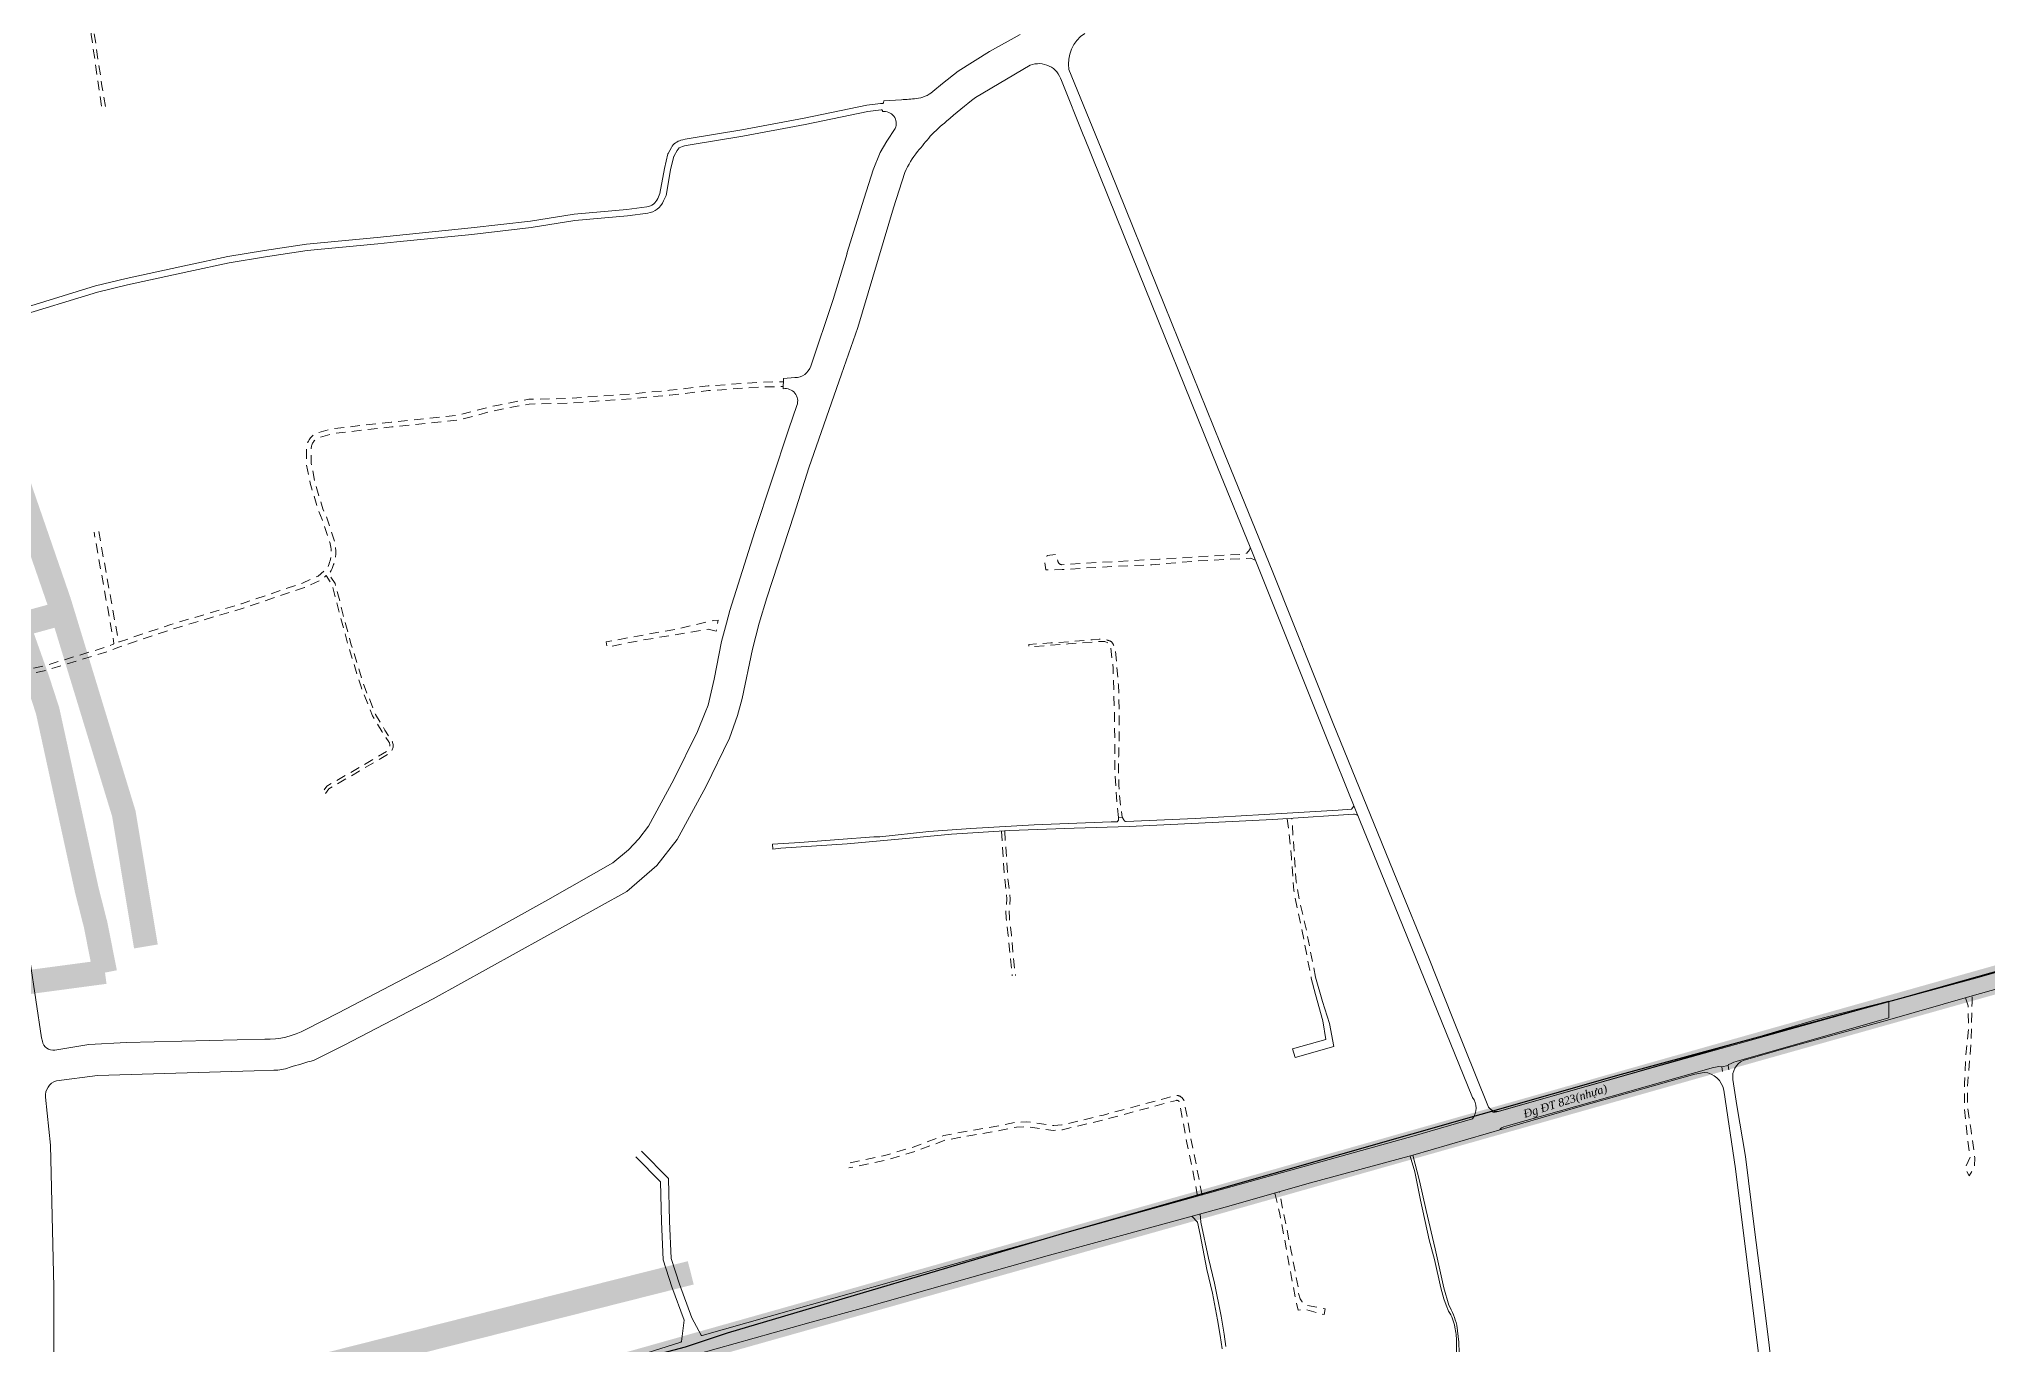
# Model space of a CAD drawing. Header units: metres. Extents: x 556238 to 587446, y 1177111 to 1219372.
# Drawn here: x 570583 to 571800, y 1205108 to 1205923 of the extents above; entities that cross this region are included whole.
import ezdxf

# ---------------------------------------------------------------- set-up
doc = ezdxf.new("R2010")
doc.units = ezdxf.units.M
doc.header["$MEASUREMENT"] = 0
for name, pattern in [('ACAD_ISO03W100', [30, 12, -18]), ('DASHED2', [0.375, 0.25, -0.125]), ('Xr_Nen GT$0$MON', [10, 6, -4])]:
    doc.linetypes.add(name, pattern=pattern)
doc.layers.add('_div_Tuy__n__ng_c__p_n___c_DT82', color=7, linetype='Continuous')
doc.layers.add('DUONG GIAO THONG', color=7, linetype='Continuous')
for name, color, linetype, lineweight in [('Pipe Existing_DTDH', 4, 'ACAD_ISO03W100', 40), ('Xr_Nen GT$0$DUONG BT-NEN BT', 38, 'Continuous', 0), ('Xr_Nen GT$0$DUONG NHUA', 38, 'Continuous', 0), ('Xr_Nen GT$0$DUONG_DA', 38, 'Xr_Nen GT$0$MON', 0)]:
    doc.layers.add(name, color=color, linetype=linetype, lineweight=lineweight)
doc.styles.add('Xr_Nen GT$0$ROMANC', font='romanc.shx')

# ---------------------------------------------------------------- blocks, each defined once
blk = doc.blocks.new('GT CHINH')
at = {"layer": 'DUONG GIAO THONG', "color": 9, "ltscale": 5, "const_width": 17.5}
blk.add_lwpolyline([(6608.2, 6191.4), (6259.9, 6093.3), (5925.3, 5998.5), (5494.8, 5877.1), (5162.8, 5783.9), (4817.4, 5684.6), (4697.6, 5650.3), (4679.7, 5642.6), (4663.4, 5627.5), (4580.3, 5529), (4482.3, 5410), (4343.3, 5242.3), (4218, 5088.2), (4049.3, 4884.5), (3949.7, 4767.1), (3692.2, 4455.7), (3428, 4134.2), (2955.9, 3559.6)], dxfattribs=at)
blk = doc.blocks.new('DTDH_EXISTING_PIPE')
at = {"layer": 'Pipe Existing_DTDH', "color": 3, "linetype": 'DASHED2', "ltscale": 200, "const_width": 15, "elevation": 0.8, "flags": 128}
for points in [[(-7143.9, 5323.8), (-7149.8, 5353.6), (-7155.3, 5375.2), (-7179.8, 5487.3), (-7186.1, 5506.7), (-7209.1, 5571.6), (-7299.9, 5813), (-7328.6, 5900.4), (-7354.7, 5973.8), (-7437.5, 6199.6), (-7564, 6562.5), (-7681.8, 6873.6)], [(-7118.4, 5340.1), (-7132.2, 5423.1), (-7172.6, 5555.4), (-7328.3, 6006.4), (-7489.2, 6471.2), (-7632.7, 6875.8)], [(-7198.6, 5540.6), (-7169.7, 5548.5)], [(-7368.5, 5359.2), (-7367.2, 5331.8), (-7366.3, 5325.7), (-7288.8, 5319.3), (-7225.8, 5314.8), (-7202.4, 5316.4), (-7144, 5324.2)], [(-7113.5, 5058.5), (-7101.2, 5054.6), (-6778, 5136.3)]]:
    blk.add_lwpolyline(points, dxfattribs=at)

msp = doc.modelspace()

# ---------------------------------------------------------------- linework, layer by layer
at = {"layer": 'Xr_Nen GT$0$DUONG BT-NEN BT', "flags": 128}
for points in [[(571404.20848, 1205443.43039), (571402.74583, 1205441.65267), (571394.40482, 1205440.90203), (571362.43373, 1205439.08056), (571304.95773, 1205435.79978), (571261.91278, 1205433.85048, -0.3241464204), (571260.41073, 1205434.83815), (571259.42239, 1205436.53676), (571257.1296, 1205436.29973), (571257.1296, 1205434.71964), (571256.22037, 1205433.73196), (571252.48312, 1205433.69916), (571204.51133, 1205431.72686), (571164.91178, 1205429.5878), (571138.66977, 1205427.72196), (571107.96919, 1205424.35997), (571104.29285, 1205424.32041), (571082.33546, 1205422.69835), (571058.08074, 1205420.88091), (571040.89531, 1205419.80816), (571041.13232, 1205416.64782), (571046.19251, 1205417.24039), (571087.49445, 1205419.968), (571128.72124, 1205423.64277), (571152.66682, 1205425.97736), (571189.13195, 1205428.19473), (571229.44343, 1205429.7388), (571263.707, 1205430.84499), (571307.17141, 1205432.78223), (571353.48111, 1205435.08033), (571391.44284, 1205437.57059), (571403.82115, 1205438.5187, -0.2011462413), (571406.59945, 1205437.59631, -382.1975038685)], [(571439.27096, 1205224.95312), (571442.17536, 1205215.08488), (571445.87776, 1205197.39256), (571451.21527, 1205172.61493), (571454.48457, 1205160.31946), (571458.51581, 1205142.73457), (571460.2585, 1205135.69621), (571461.78329, 1205131.81433), (571463.34778, 1205128.06012, -0.0933918316), (571467.28143, 1205118.17483, -0.0549030894), (571468.25128, 1205109.0233, 0.0230369042), (571468.3222, 1205102.25992), (571469.88335, 1205102.15105), (571469.62907, 1205108.64509), (571468.46343, 1205119.40163, 0.0593085951), (571463.49507, 1205131.9092), (571460.26244, 1205142.59194), (571454.88584, 1205166.93298), (571449.25435, 1205191.05677), (571445.18492, 1205209.55456), (571440.94, 1205225.493)]]:
    msp.add_lwpolyline(points, format="xyb", dxfattribs=at)
for points in [[(571377.56611, 1205336.11983), (571380.23168, 1205325.8626), (571384.72966, 1205309.41525), (571386.55623, 1205297.66823), (571365.72819, 1205291.99642), (571367.50332, 1205286.56843), (571391.69227, 1205293.40659), (571388.93972, 1205307.82342), (571384.65147, 1205321.57725), (571380.19107, 1205336.63522)], [(571303.09319, 1205187.24291), (571306.35492, 1205183.68698), (571308.06004, 1205175.98287), (571312.2119, 1205154.09495), (571315.91763, 1205139.43867), (571318.9572, 1205122.78421), (571320.58806, 1205112.93172), (571321.96252, 1205104.49096)], [(571324.15166, 1205106.07732), (571323.03572, 1205113.81471), (571321.24483, 1205125.03502), (571317.0566, 1205145.62041), (571313.26419, 1205161.11755), (571308.56345, 1205183.57924), (571308.02821, 1205188.81351)]]:
    msp.add_lwpolyline(points, dxfattribs=at)
at = {"layer": 'Xr_Nen GT$0$DUONG NHUA', "flags": 128}
for points in [[(571195.63845, 1205925.39991), (571176.51469, 1205914.7639), (571156.8407, 1205902.39924), (571147.07416, 1205894.74278), (571141.05185, 1205889.71839, -0.1488464436), (571130.80554, 1205885.38893, -0.0114035817), (571121.50536, 1205884.62971), (571110.47732, 1205883.96431), (571110.32128, 1205882.7668, -0.3597124325), (571109.85546, 1205882.3323), (571108.44897, 1205882.24779), (571099.8101, 1205881.20455), (571060.65165, 1205873.20443), (571021.78535, 1205865.89543), (570988.824, 1205860.43725, 0.0182151329), (570983.74915, 1205859.36659, 0.2076704293), (570977.77704, 1205854.78999), (570975.68593, 1205851.02873, 0.066972234), (570975.63726, 1205850.90458), (570973.38138, 1205841.68294), (570970.61609, 1205826.03366), (570969.24634, 1205823.04751, -0.2665507031), (570962.43609, 1205817.78813), (570949.93111, 1205816.06902), (570917.01786, 1205813.25741), (570889.7014, 1205808.9026), (570852.65837, 1205804.55444), (570805.92636, 1205799.82001), (570793.90961, 1205798.6145), (570749.80042, 1205794.36606), (570723.56566, 1205790.41628), (570700.67857, 1205786.79961), (570675.35228, 1205781.37628), (570637.04388, 1205772.95385), (570618.07729, 1205768.35451), (570566.169, 1205752.41364)], [(572046.7431, 1205408.65547), (571933.24526, 1205376.7961), (571801.80798, 1205339.29906), (571708.23576, 1205312.95923), (571591.07756, 1205280.28852), (571494.91859, 1205252.97925, -0.3950034481), (571487.873, 1205256.60855), (571466.04507, 1205310.91437), (571450.70916, 1205349.25924), (571430.94123, 1205397.43919), (571391.30807, 1205495.1855), (571353.41619, 1205589.66213), (571320.7481, 1205669.70667), (571285.88582, 1205756.35137), (571251.85895, 1205840.53599), (571226.1593, 1205903.44512, -0.3035158532), (571236.09024, 1205926.03578, -0.179190221)], [(570591.879, 1205042.638), (570591.922, 1205143.184), (570589.895, 1205231.859), (570586.75468, 1205261.77714, -0.3615520465), (570593.50839, 1205271.87979), (570619.238, 1205275.179), (570717.14182, 1205278.23846), (570729.441, 1205278.507, 0.0752235115), (570738.98653, 1205280.16517, -0.017249205), (570754.66466, 1205284.80387), (570773.2818, 1205294.13166), (570828.91517, 1205323.08098), (570949.901, 1205390.171), (570968.739, 1205406.444), (570981.47246, 1205422.55594), (570999.24749, 1205455.60713), (571014.141, 1205485.946), (571019.14627, 1205500.04137), (571021.94438, 1205510.66869), (571028.47329, 1205541.49434), (571032.503, 1205557.836), (571037.3843, 1205573.52223), (571054.46819, 1205625.73629), (571063.68, 1205654.799), (571083.98253, 1205713.30526), (571094.17, 1205742.493), (571116.50505, 1205817.19549), (571123.64046, 1205839.29658, -0.0577403368), (571131.58392, 1205852.31516, 0.0028273894), (571139.53873, 1205861.83753, -0.0341112635), (571149.64748, 1205871.19485, -0.0172836085), (571167.665, 1205885.94), (571201.957, 1205906.147, -0.4431267249), (571221.432, 1205896.63), (571235.42312, 1205861.78628)], [(570567.27498, 1205748.56892), (570619.13671, 1205764.49549), (570637.94477, 1205769.05638), (570676.20053, 1205777.46724), (570701.41006, 1205782.86557), (570724.1756, 1205786.46303), (570750.29027, 1205790.39473), (570794.301, 1205794.63368), (570806.32564, 1205795.83999), (570853.09314, 1205800.57802), (570890.24966, 1205804.93949), (570917.5036, 1205809.28434), (570950.37402, 1205812.09229), (570962.98086, 1205813.8254, 0.2647956453), (570972.91068, 1205821.4421), (570974.46577, 1205824.83233), (570977.29772, 1205840.85881), (570979.3948, 1205849.43132, -0.066972234), (570979.44348, 1205849.55546), (570981.27307, 1205852.84634, -0.2076704293), (570984.71685, 1205855.48541, -0.0181609082), (570989.49228, 1205856.49344), (571022.4818, 1205861.95628), (571061.42166, 1205869.27912), (571100.45127, 1205877.25292), (571108.7941, 1205878.26041, -0.0150419134), (571108.82405, 1205878.26311), (571109.13762, 1205878.28195, -0.4708992522), (571109.66342, 1205877.71825), (571109.60166, 1205877.24428, -0.5879894752), (571117.6135, 1205866.66734), (571112.4568, 1205858.85625), (571108.24622, 1205851.72794), (571103.74039, 1205840.8904), (571098.18108, 1205823.16083), (571087.3577, 1205788.51824), (571087.498, 1205788.688), (571078.7453, 1205759.89381), (571064.81179, 1205718.30532, -0.3172161499), (571054.98151, 1205711.09015), (571047.84533, 1205710.61238), (571047.6608, 1205704.14252, -0.582065811), (571056.159, 1205693.788), (571051.04604, 1205679.20645), (571029.836, 1205615.069), (571014.32507, 1205565.71288), (571012.25165, 1205557.71242), (571009.14488, 1205546.32589), (571004.52162, 1205522.72758), (571000.75726, 1205506.63632), (570998.971, 1205502.047), (570994.15453, 1205490.02734), (570979.36884, 1205460.10163), (570963.501, 1205430.9), (570957.50066, 1205423.03718), (570951.00193, 1205416.166), (570941.28237, 1205408.13427), (570900.59573, 1205385.07801), (570834.387, 1205348.228), (570769.86301, 1205314.45681), (570749.42407, 1205303.91636, -0.1235671774), (570723.69758, 1205297.88605), (570637.28838, 1205295.81688), (570613.848, 1205294.703), (570592.6193, 1205291.133, -0.4180344852), (570584.814, 1205296.768), (570584.23169, 1205298.70086), (570577.129, 1205346.194)], [(571235.38903, 1205861.87054), (571265.476, 1205787.497), (571318.90954, 1205655.27805), (571341.138, 1205600.552), (571385.886, 1205489.221), (571405.557, 1205440.154), (571434.512, 1205369.112), (571478.235, 1205261.582, -0.3405534147), (571478.263, 1205248.31), (571441.72434, 1205237.60551), (571396.206, 1205224.928), (571307.884, 1205200.234), (571168.197, 1205161.462), (571038.931, 1205124.805), (570997.00304, 1205112.91428, -0.351154948), (570996.42696, 1205113.15721), (570990.54045, 1205124.02713), (570982.79845, 1205145.02636), (570977.58586, 1205160.96633), (570976.60875, 1205184.21521), (570975.97222, 1205210.98055), (570959.07561, 1205228.06687)], [(571667.3344, 1205074.351), (571663.18085, 1205110.41474), (571659.26887, 1205141.84672), (571654.5718, 1205177.36841), (571648.795, 1205224.71), (571643.49344, 1205256.49215), (571640.975, 1205272.793, -0.332267781), (571647.274, 1205284.651), (571675.50729, 1205292.68792), (571737.445, 1205309.763), (571789.04874, 1205324.54903), (571847.594, 1205340.996)], [(571544.142, 1205255.588), (571617.24692, 1205276.0164), (571622.979, 1205277.221, -0.3345109475), (571635.26687, 1205266.1344), (571642.664, 1205217.04), (571664.353, 1205041.399)], [(570955.52039, 1205224.55113), (570971.02085, 1205208.87665), (570971.61125, 1205184.05079), (570972.61923, 1205160.06754), (570978.07498, 1205143.38395), (570985.78693, 1205122.46625), (570984.01189, 1205109.2309, -0.2889449862), (570983.66997, 1205108.82156), (570958.07, 1205100.555)]]:
    msp.add_lwpolyline(points, format="xyb", dxfattribs=at)
at = {"layer": 'Xr_Nen GT$0$DUONG NHUA'}
for points in [[(571490.52189, 1205252.63795), (571491.26083, 1205252.2762), (571492.43985, 1205252.39126), (571494.41719, 1205252.71129), (571558.3541, 1205271.00583), (571655.69543, 1205298.97747), (571691.86202, 1205309.77646), (571738.40396, 1205321.66352), (571738.42626, 1205311.2878), (571642.9811, 1205283.95734), (571641.57827, 1205283.49592), (571639.47859, 1205282.62531), (571638.23849, 1205282.06651), (571637.93111, 1205281.4834)], [(571634.01887, 1205280.62729), (571632.07476, 1205280.80906), (571631.14973, 1205280.71237), (571630.05949, 1205280.51712), (571628.86701, 1205280.21414), (571500.78044, 1205244.10047), (571497.74794, 1205243.22218), (571496.43569, 1205242.59757), (571495.36931, 1205241.53645), (571495.34921, 1205241.53072)], [(571634.4949, 1205277.78694), (571634.01887, 1205280.62729), (571637.93111, 1205281.4834), (571638.36389, 1205278.9007)]]:
    msp.add_lwpolyline(points, dxfattribs=at)
at = {"layer": 'Xr_Nen GT$0$DUONG NHUA', "flags": 128}
msp.add_lwpolyline([(570958.312, 1205091.211), (571065.01645, 1205121.21579), (571098.52, 1205130.35), (571214.05765, 1205162.98496), (571245.231, 1205171.656), (571325.94507, 1205193.63687), (571374.862, 1205207.603), (571440.94, 1205225.493), (571544.142, 1205255.588)], dxfattribs=at)
at = {"layer": 'Xr_Nen GT$0$DUONG_DA', "flags": 128}
for points in [[(570638.9625, 1205982.95757), (570630.91915, 1205983.08038), (570626.43188, 1205982.15898), (570618.68236, 1205981.39724), (570612.43238, 1205982.09832), (570608.72946, 1205982.86833), (570604.75292, 1205982.86833), (570602.64229, 1205981.24965), (570601.67569, 1205976.53341), (570601.29954, 1205966.9534), (570599.70242, 1205962.29802), (570595.21427, 1205956.66165, 0.6213843313), (570595.59577, 1205955.85028), (570607.39501, 1205955.62268, -0.2241310199), (570612.73969, 1205952.51978), (570614.67446, 1205943.43342), (570618.44276, 1205917.40576), (570622.00957, 1205893.26337), (570624.30022, 1205879.88546), (570621.9587, 1205879.52934), (570619.15577, 1205898.58722), (570615.28295, 1205925.32953), (570612.43242, 1205946.28657), (570610.80114, 1205951.19376), (570607.64536, 1205953.78807), (570600.06091, 1205953.73716), (570592.64964, 1205953.72846, -0.0115149301), (570592.62662, 1205953.72897), (570575.51292, 1205954.49762), (570552.08248, 1205955.49131), (570537.89906, 1205955.21116, 0.2735972137), (570537.46608, 1205954.94339), (570535.911, 1205951.97667), (570536.06756, 1205949.05629), (570538.27415, 1205939.80733), (570539.08576, 1205935.62736, -0.2350176982), (570536.08596, 1205924.78317), (570529.36107, 1205922.08194), (570509.79015, 1205916.41475), (570481.44355, 1205906.14793), (570474.03882, 1205903.61415), (570456.17696, 1205900.49372), (570432.40042, 1205897.11293), (570414.42506, 1205898.85937), (570386.41086, 1205899.72291), (570379.48613, 1205898.55938)], [(570620.01162, 1205615.03076), (570622.41215, 1205601.40759), (570627.79294, 1205571.86966), (570631.72939, 1205549.87878), (570632.21503, 1205546.50354, 0.4683793532), (570632.86922, 1205546.1008), (570665.10691, 1205556.93577), (570709.23386, 1205569.92701), (570747.4009, 1205582.82586), (570757.02804, 1205587.16442), (570762.66756, 1205591.84886, 0.1875573672), (570764.38743, 1205608.24087), (570759.68388, 1205622.47262), (570757.08319, 1205628.15751), (570752.12754, 1205645.2303), (570749.69144, 1205657.41645), (570749.75709, 1205666.60382, -0.3268604055), (570757.28996, 1205676.74296), (570766.20864, 1205679.23319), (570802.77513, 1205683.33639), (570844.55604, 1205687.64966), (570864.17662, 1205692.79248), (570882.70599, 1205696.62152), (570888.7058, 1205697.55301), (570912.46518, 1205698.07055), (570953.00295, 1205700.97413), (570976.53908, 1205703.16503), (571000.76912, 1205705.95173), (571033.31673, 1205708.2149), (571047.58429, 1205708.53562)], [(570761.68902, 1205451.28216), (570763.84388, 1205454.38655), (570782.67511, 1205465.2856), (570801.52589, 1205476.35396, 0.3918485029), (570802.84945, 1205484.7905), (570798.71313, 1205490.95083), (570792.92884, 1205500.777), (570785.74757, 1205518.68782), (570777.5898, 1205544.92425), (570773.03326, 1205561.76044), (570770.64719, 1205571.33662), (570767.63258, 1205582.52521), (570763.64261, 1205588.75882), (570764.58444, 1205589.54114, 0.2053095129), (570767.07941, 1205609.65577), (570762.48059, 1205623.57064), (570759.90289, 1205629.20528), (570755.04427, 1205645.94378), (570752.69356, 1205657.70276), (570752.75702, 1205666.58238, -0.325488409), (570758.14008, 1205673.86558), (570766.78299, 1205676.27882), (570803.09644, 1205680.35362), (570845.09355, 1205684.6892), (570864.86097, 1205689.87051), (570883.24001, 1205693.66848), (570888.96974, 1205694.55804), (570912.60509, 1205695.07288), (570953.24917, 1205697.98408), (570976.84954, 1205700.18096), (571001.04469, 1205702.96365), (571033.45456, 1205705.21724), (571047.65171, 1205705.53638)], [(570520.21764, 1205519.15243), (570551.56656, 1205523.77492), (570585.1555, 1205530.89075), (570626.39058, 1205543.42737), (570629.0863, 1205544.5946, 0.3383605917), (570629.38253, 1205545.12465), (570628.76728, 1205549.40071), (570624.84068, 1205571.33653), (570619.45917, 1205600.87846), (570617.05713, 1205614.51016)], [(571342.53077, 1205597.03224), (571339.84769, 1205598.38769), (571306.22591, 1205596.55875), (571278.00305, 1205594.25913), (571244.31849, 1205592.67753), (571221.87668, 1205591.23868), (571211.70117, 1205590.96165), (571211.00242, 1205595.5948), (571212.56095, 1205600.05693), (571218.44299, 1205600.62229), (571219.14993, 1205596.65768, 0.2980069291), (571221.41813, 1205594.25065), (571234.52784, 1205595.17078), (571282.6923, 1205597.72339), (571336.02095, 1205600.91063, 0.2388856472), (571339.37003, 1205604.85544, -1.2460286867)], [(570523.20151, 1205511.13064), (570552.22144, 1205520.84708), (570585.90409, 1205527.98276), (570627.42625, 1205540.60666), (570632.58491, 1205542.84033), (570666.00874, 1205554.07396), (570710.13809, 1205567.06592), (570748.50005, 1205580.03063), (570758.63178, 1205584.59659), (570762.09228, 1205587.47104), (570765.78173, 1205581.70693), (570768.71111, 1205570.83464), (570771.09746, 1205561.25738), (570775.66896, 1205544.3659), (570783.86148, 1205518.0177), (570791.12868, 1205499.89254), (570797.01966, 1205489.88516), (570801.18902, 1205483.67561, -0.3834937229), (570800.38322, 1205478.00231), (570781.66784, 1205467.01345), (570762.45553, 1205455.89384), (570760.04604, 1205452.42261)], [(571257.1296, 1205436.29973), (571256.43194, 1205442.48607), (571255.8724, 1205449.21531), (571254.87887, 1205464.74017), (571254.81063, 1205481.95829), (571254.46398, 1205504.40602), (571253.77343, 1205529.54064), (571252.11117, 1205543.54044), (571250.68365, 1205545.26338), (571248.50825, 1205546.29517), (571245.02543, 1205546.32343), (571225.75255, 1205544.82381), (571201.08893, 1205542.9468), (571201.03434, 1205544.52417), (571214.91104, 1205545.44853), (571227.5076, 1205546.26407), (571240.55181, 1205547.37925), (571244.98449, 1205547.67889, -0.1064720826), (571251.52433, 1205546.72625, -0.2237158309), (571253.8362, 1205544.36021), (571255.00442, 1205542.13127), (571256.12078, 1205530.50882), (571257.04608, 1205519.18319), (571257.61654, 1205503.09721), (571257.51344, 1205485.13491), (571257.20985, 1205474.97182), (571257.04608, 1205470.34998), (571257.26171, 1205456.49011), (571258.29618, 1205444.04789), (571259.42239, 1205436.53676)], [(571309.35974, 1205200.5027), (571303.94289, 1205228.33541), (571302.75087, 1205233.80405), (571298.25979, 1205258.6439, 0.2303155894), (571295.59824, 1205262.28199, 0.189424379), (571292.46876, 1205262.6341), (571286.91309, 1205261.19932), (571247.76101, 1205250.59172), (571221.63497, 1205244.37208), (571216.67323, 1205243.9589), (571199.59744, 1205246.38778), (571192.95288, 1205246.06293), (571183.19157, 1205243.98624), (571164.36155, 1205240.80852), (571148.07512, 1205237.77854), (571128.84151, 1205230.5788), (571111.12973, 1205225.35835), (571088.05304, 1205220.48463)], [(571306.40826, 1205199.9653), (571303.12081, 1205218.02052), (571299.80828, 1205233.21753), (571295.30765, 1205258.11015, 0.2303155894), (571294.19576, 1205259.63001, 0.1914619499), (571293.23697, 1205259.73407), (571287.68045, 1205258.29907), (571248.50083, 1205247.684), (571222.10952, 1205241.40121), (571216.58537, 1205240.9412), (571199.4582, 1205243.37739), (571193.34076, 1205243.07831), (571183.75357, 1205241.03866), (571164.88555, 1205237.85453), (571148.88144, 1205234.87708), (571129.79267, 1205227.73155), (571111.8649, 1205222.44744), (571088.67296, 1205217.54937)], [(571354.84133, 1205201.8466), (571357.79755, 1205188.81158), (571361.8991, 1205167.58521), (571365.07779, 1205149.19934), (571369.25208, 1205128.81962), (571373.16906, 1205129.29979), (571385.4913, 1205125.97269), (571386.11958, 1205129.62848), (571374.70142, 1205131.69629, -0.3079156788), (571369.67245, 1205141.49668), (571365.05021, 1205165.49649), (571359.42781, 1205193.37769), (571357.57752, 1205202.68086)]]:
    msp.add_lwpolyline(points, format="xyb", dxfattribs=at)
msp.add_lwpolyline([(571005.69432, 1205552.8501), (571000.78113, 1205554.02849), (570958.52721, 1205546.95845), (570937.60059, 1205542.82941), (570937.0111, 1205546.03719), (570958.95667, 1205550.09596), (570982.64555, 1205554.37632), (571004.0671, 1205559.41714), (571007.0806, 1205559.54803)], close=True, dxfattribs=at)
for points in [[(571362.43919, 1205435.66583), (571363.63998, 1205426.3522), (571365.11143, 1205411.25291), (571366.62045, 1205390.70916), (571369.0869, 1205378.14595), (571371.39605, 1205367.86057), (571375.41547, 1205346.84486), (571377.56611, 1205336.11983)], [(571380.19107, 1205336.63522), (571374.49866, 1205365.89583), (571370.081, 1205385.01933), (571368.16918, 1205396.12595), (571366.53771, 1205418.29529), (571365.4312, 1205435.86424)], [(571184.01252, 1205427.88193), (571185.753, 1205400.6074), (571187.39167, 1205385.531), (571186.74784, 1205377.98577), (571186.92954, 1205373.44464), (571188.22597, 1205362.72674), (571189.52155, 1205348.17923), (571190.7579, 1205337.4726)], [(571186.01273, 1205427.99997), (571187.74621, 1205400.77824), (571189.40092, 1205385.55426), (571188.75125, 1205377.94055), (571188.92473, 1205373.60497), (571190.21529, 1205362.93558), (571191.51135, 1205348.38268), (571192.7447, 1205337.70202)], [(571786.26127, 1205323.75281), (571787.88879, 1205318.7181), (571788.11944, 1205304.36559), (571786.38583, 1205288.13791), (571785.68966, 1205270.11707), (571785.57419, 1205254.32356), (571787.41993, 1205236.47286), (571789.20809, 1205224.5413), (571786.09154, 1205217.53204), (571788.45646, 1205212.69014), (571791.91731, 1205218.1661), (571792.09036, 1205223.93007), (571789.7303, 1205240.8616), (571787.59632, 1205255.98534), (571787.48115, 1205268.37794), (571789.90699, 1205298.51237), (571790.37191, 1205321.04064), (571790.5191, 1205324.96209)]]:
    msp.add_lwpolyline(points, dxfattribs=at)

# ---------------------------------------------------------------- texts
at = {"layer": 'Xr_Nen GT$0$DUONG NHUA', "insert": (571509.44948, 1205253.55099), "char_height": 5, "width": 82.6404811, "attachment_point": 1, "rotation": 17.45757596, "style": 'Xr_Nen GT$0$ROMANC'}
msp.add_mtext('{\\fTimes New Roman|b0|i1|c0|p18;Đg ĐT 823(nhựa)}', dxfattribs=at)

# ---------------------------------------------------------------- next in the draw order: block references
at = {"layer": 'DUONG GIAO THONG'}
msp.add_blockref('GT CHINH', (565391.56753, 1199198.47471), dxfattribs=at)

# ---------------------------------------------------------------- next in the draw order: linework, layer by layer
at = {"layer": '_div_Tuy__n__ng_c__p_n___c_DT82', "color": 5, "true_color": 0x0000ff}
msp.add_polyline3d([(572010.33674, 1205398.93306, 3.05312), (571794.82842, 1205336.5785, 3.5202), (571571.09226, 1205275.82357, 3.52053), (571221.93767, 1205176.41746, 3.23312), (571012.55671, 1205114.28908, 3.2025), (570986.46105, 1205105.60958, 2.88908), (570866.61676, 1205073.97132, 4.23991), (570699.2703, 1205024.1666, 3.8103), (570608.33675, 1204998.96538, 3.7398), (570468.22227, 1204960.14427, 4.11942), (570349.26541, 1204926.25342, 4.36629), (570185.71527, 1204878.97756, 3.50091), (570127.20326, 1204861.78004, 4.13295), (570090.95965, 1204852.44958, 4.41936), (570082.16778, 1204851.22604, 4.33094), (570064.62464, 1204844.41998, 4.43443)], dxfattribs=at)

# ---------------------------------------------------------------- next in the draw order: block references
at = {"layer": 'Pipe Existing_DTDH', "linetype": 'ByBlock'}
msp.add_blockref('DTDH_EXISTING_PIPE', (577767.86613, 1200015.74782, -0.796), dxfattribs=at)

doc.saveas('drawing.dxf')
